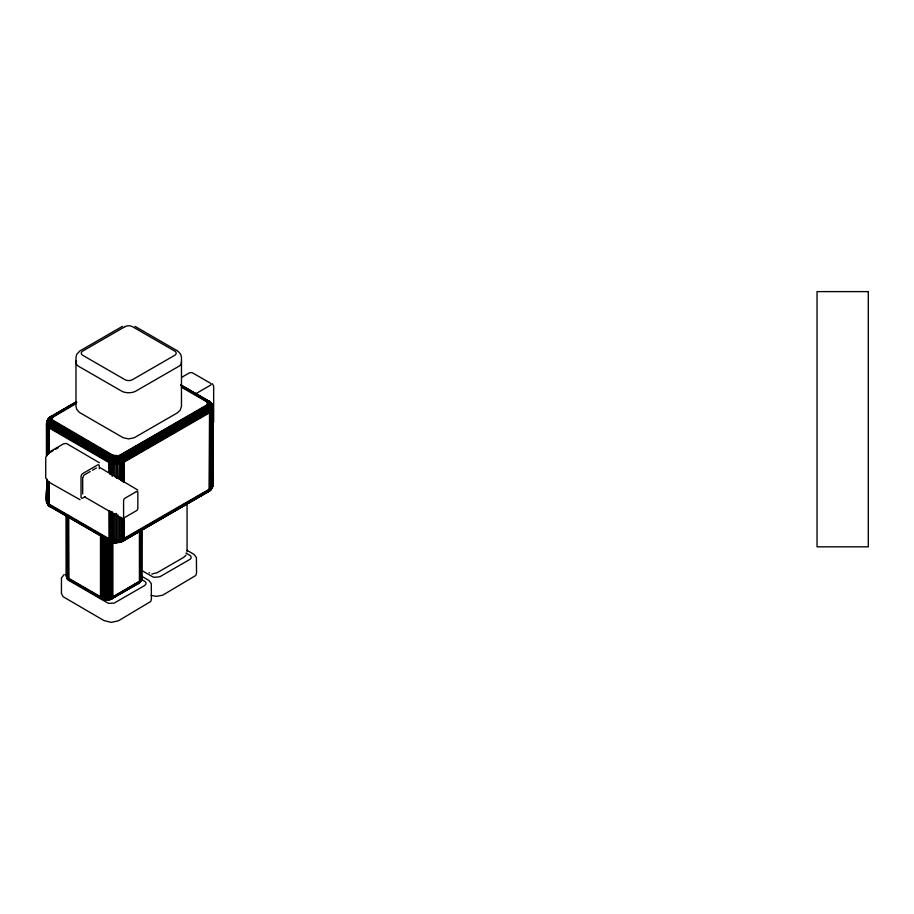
<?xml version="1.0" encoding="UTF-8"?>
<svg xmlns="http://www.w3.org/2000/svg" width="914" height="914" viewBox="0 0 914 914"><rect width="100%" height="100%" fill="white"/><g stroke="black" fill="none" stroke-linecap="round" stroke-linejoin="round"><path stroke-width="1.37" d="M207.524 403.2C213.556 402.034 215.076 410.923 209.557 412.785L124.338 461.993L117.895 463.935L113.576 463.901L108.869 462.461L49.207 428.015L47.094 426.073L48.636 422.291L52.349 419.903L112.89 455.218L118.889 455.732L206.998 404.856L207.524 403.2L206.564 401.703L181.429 387.148M46.465 456.109L46.465 423.639L47.928 419.412L49.516 417.778L52.578 417.447L75.988 403.611M109.006 539.648L109.006 598.03C109.212 600.281 106.698 600.841 107.863 598.156L107.863 539.774M47.094 426.073L46.694 425.296C46.637 422.508 49.962 419.195 52.349 419.903M212.482 482.032L212.676 486.305L211.465 487.893M46.694 425.296L46.831 421.571L49.013 418.086M48.214 418.909L46.637 422.794L46.637 455.263M137.374 582.915L139.945 582.378L141.259 579.83L141.259 529.994M210.186 489.321L209.923 489.95L211.865 488.442L212.928 485.311L212.871 406.581L210.94 402.823L207.215 402.4M212.665 485.505L212.871 482.809M212.676 486.305L213.042 406.776M141.339 579.67L141.259 575.877L141.601 579.248L139.614 582.629M137.009 583.646L140.402 581.841L141.601 579.659L141.636 529.355M141.819 577.659L141.636 576.517M141.933 529.446L141.864 578.528L140.128 581.281M141.521 579.899L141.933 577.854L141.053 580.916M116.729 456.04L116.444 478.159M66.196 515.016L66.276 575.489L68.002 578.254L66.311 574.62M66.345 575.763L66.425 575.1M45.746 456.989L45.7 478.079M120.751 517.061L120.751 539.66C119.825 543.544 119.368 541.876 122.933 541.145L209.043 491.138L209.557 412.785L208.426 408.798L205.696 405.942M116.444 513.451L116.444 540.277C117.746 543.67 114.501 543.236 114.993 540.265L114.993 513.439M119.346 517.381L119.346 539.968C119.917 543.007 116.535 543.704 117.895 540.174L117.895 514.765M52.155 419.515L52.578 417.447M46.683 501.935L47.002 498.199L46.911 502.494L50.213 506.699L52.361 507.144L50.453 506.95L49.242 504.848L49.207 481.655M48.099 503.203L46.66 501.112L47.185 499.467M207.535 403.622C212.939 402.914 215.018 410.306 209.523 412.145L124.315 461.342L116.444 463.387L108.903 461.81L48.453 426.838L46.74 424.656L46.911 422.599L49.276 420.04L52.052 419.103M210.928 488.327L210.551 490.018L208.918 490.704L212.356 486.876M210.551 490.018L211.934 486.659L211.454 487.185M212.516 487.116L213.099 484.466M46.683 422.177L49.63 417.424L52.932 417.058M211.477 488.91L212.037 410.717L210.551 407.016L206.998 404.856M139.945 582.378L140.745 580.436L140.745 530.588M211.865 488.442L212.574 486.145L212.574 409.906L211.02 406.33L207.261 404.456M52.041 418.692L47.619 420.691L46.488 424.473M104.39 536.792L104.39 598.476L104.722 599.87L106.698 599.264M116.009 456.029L115.027 462.678L114.993 476.731M50.144 417.915L51.15 416.304L76.136 401.886M67.076 575.397L67.076 577.888L68.824 579.282L102.756 598.876L101.385 598.773L67.693 578.688L67.396 516.17M141.601 579.659L139.168 582.698L111.017 598.956L112.491 598.316L112.902 596.751L112.902 541.214M140.368 581.567L140.128 580.207M141.864 578.528L139.419 581.441L112.902 596.751L106.698 598.202L100.494 596.751L68.047 577.956L66.505 576.151L66.505 516.353M141.601 579.248L141.122 576.86M47.711 419.663L47.117 423.388L49.527 426.004L109.177 460.439L113.713 461.833L117.86 461.867L124.064 459.993L209.26 410.809L212.174 408.021L212.665 405.61M52.304 417.858L49.653 418.155L48.248 419.492L48.293 421.617L50.453 423.947L110.046 458.36L114.079 459.605L117.769 459.628L123.287 457.96L208.426 408.798L211.02 406.33L211.454 404.182L209.957 401.954L206.93 402.034M212.928 485.311L209.557 489.024L124.338 538.22L119.346 539.968L114.993 540.265L108.869 538.7L48.419 503.717L46.694 501.535L46.694 478.936M212.882 485.928L209.523 489.63L124.315 538.826L119.334 540.562L115.004 540.86L108.903 539.294L48.453 504.322L47.094 502.312L47.094 479.724M212.745 486.534L210.985 489.641M206.198 405.61L209.203 408.295L210.448 412.214L209.877 490.589L122.122 541.271L123.596 540.677L124.315 538.826L124.338 518.455M115.301 455.972L113.633 462.564L113.576 475.2M105.544 599.173L104.722 599.87M67.053 576.894L67.202 579.225A5.861 3.382 0 0 0 68.413 580.241L107.246 602.669A5.861 3.382 0 0 0 109.006 603.366L114.216 603.08L144.72 585.508L146.103 583.783L145.646 582.207A5.861 3.382 0 0 0 144.435 581.19L140.79 579.088M76.673 401.669L49.447 417.961L62.632 410.295M208.426 491.241C205.307 493.629 212.482 490.11 211.317 487.722L211.317 411.483L209.946 407.678L206.633 405.245M137.786 583.703L139.419 581.441L139.419 530.177M140.402 581.841L141.019 580.07L140.185 580.744M138.197 582.606C136.472 584.4 140.95 582.778 140.093 580.996L140.093 531.16M115.198 542.505L113.93 542.402L113.587 540.745L113.576 513.314M186.068 555.095L183.588 557.437L157.128 572.724L151.815 574.026M210.494 489.676L209.203 491.298L122.545 541.248M211.865 488.156L212.391 487.356M122.099 541.568L123.31 539.34L123.344 517.564M107.281 599.241L110.286 599.527L111.142 597.973L111.154 541.979M108.001 599.47L108.766 599.733M114.627 455.858L112.308 462.335L112.228 476.388M209.877 490.589L207.627 492.132M104.984 599.07L103.785 599.687L103.282 597.813L103.282 536.575M105.533 538.357L105.533 598.156C105.11 600.898 112.491 600.178 112.125 597.139L112.125 541.602M138.711 582.584L137.408 583.715M141.224 580.299L112.868 597.208L105.533 598.613L100.517 597.208L68.744 578.859L66.276 575.489M47.928 419.412L49.63 417.424M50.087 417.161L48.671 420.451L50.876 423.308L110.445 457.708L117.723 458.908L122.933 457.32L208.049 408.192L210.78 405.176L209.957 401.954M47.539 421.148L48.259 420.383M208.975 491.138L209.512 490.555M211.648 488.704L124.064 539.888L119.254 541.568L113.713 541.728L109.006 539.854L108.869 510.458M209.946 490.681L211.351 489.196M113.987 455.698L111.051 462.004L110.948 474.64M108.4 599.07L109.611 599.687L110.114 597.813L109.783 510.915M48.556 418.783L47.825 422.177L50.087 424.622L109.703 459.045L116.501 460.462L123.596 458.622L208.758 409.449C214.493 407.804 211.237 398.778 206.107 401.395M113.93 542.402L114.856 542.425M140.607 581.327L112.034 598.007L105.544 599.013M138.711 583.269L139.476 582.012M139.054 583.109L140.219 582.081M48.876 418.189L50.784 416.578L53.366 416.704M49.276 418.486L47.002 421.96L47.002 455.846M48.293 419.766L49.162 419.046M206.758 491.606L207.855 491.264M210.688 489.915L207.295 491.709M113.405 455.48C107.852 459.925 110.137 468.265 109.783 474.206M112.89 455.218C107.258 458.874 108.88 466.837 108.869 472.344M64.163 574.506L61.467 577.979L61.432 593.517L63.089 596.693L103.899 620.526L111.234 622.388L118.443 620.8L150.719 601.492L151.416 599.07L151.278 583.543L148.948 580.481L140.699 575.649M138.14 583.635L139.614 582.606M50.007 417.127L51.949 415.973L53.88 416.373M49.699 417.515L76.399 402.034M51.949 415.973C49.07 417.07 48.179 421.354 51.333 422.714L110.88 457.091L117.678 458.211L122.545 456.737L207.627 407.61C210.506 406.513 211.397 402.24 208.243 400.88M52.406 415.939L49.916 419.115L51.835 422.165L111.348 456.52L117.632 457.56L122.122 456.2L207.17 407.096L209.66 403.919L207.741 400.869M53.469 420.908L50.453 423.947L49.242 427.364L49.207 453.424M119.814 542.345L121.562 541.591L122.065 539.843L122.088 518.067M122.465 326.344L80.078 350.816L76.719 354.312L75.976 357.477L75.976 406.227L76.719 409.381L79.381 412.42L123.253 437.749L128.725 438.891L134.198 437.749L177.373 412.877L180.298 410.1L181.475 406.227L181.475 357.477L180.732 354.312L178.07 351.284M65.088 408.878L73.714 403.897M76.228 402.514L52.269 416.396L50.704 418.372L50.99 420.429L111.851 456.017L118.477 456.84L121.676 455.72L208.301 405.302L208.963 403.211L207.752 401.315L181.269 385.982M76.719 402.663L52.818 416.498L51.413 418.281L51.664 420.132L112.365 455.583L118.329 456.326L207.649 405.039L208.243 403.165L207.158 401.463L181.966 386.873M48.671 452.419L63.489 443.861L66.356 443.416L99.398 462.758M53.103 450.705L48.202 453.538A2.502 1.44 -60 0 0 46.568 455.732M55.56 449.277L58.016 447.86M181.852 377.242L189.221 372.992A2.502 1.44 0 0 1 192.751 372.992L210.426 383.195A2.502 1.44 0 0 1 210.426 385.24L195.687 393.751A2.502 1.44 0 0 1 195.173 393.98M90.223 471.521L84.476 474.846A1.942 1.12 -60 0 0 83.094 477.222M92.52 470.196L95.97 468.208A1.942 1.12 -60 0 1 96.496 468.025M85.265 496.588L82.808 498.004A2.502 1.44 -60 0 1 81.038 496.988L81.038 476.571A2.502 1.44 -60 0 1 82.808 473.521L97.535 465.009A2.502 1.44 -60 0 1 99.306 466.026L99.306 468.745M209.42 490.19L124.224 539.386L117.883 541.305L113.633 541.271L109.006 539.854L49.345 505.408L47.425 503.785L46.694 501.535M138.985 583.018L110.765 599.264M111.702 598.899L138.745 583.292M53.012 420.611L50.213 422.874L48.453 426.838L48.419 454.304M123.858 540.323L116.478 542.231L112.548 541.899L109.177 540.334M121.756 541.659L123.596 540.677M112.662 597.996L107.349 599.538M112.491 598.316L108.149 599.698M111.062 599.23L112.262 598.579M52.646 420.269L49.128 422.919L47.711 426.175L47.665 453.63M110.948 511.349L110.971 540.185L111.839 542.116L113.599 541.819L111.2 541.899L110.057 540.78M119.128 541.865L121.391 541.648M122.682 541.145L119.597 542.276M120.522 541.991L122.419 541.396M206.564 401.703L209.809 401.623M110.445 599.241L108.286 599.847M110.046 599.55L111.565 598.933M109.052 599.698L110.697 599.264M112.228 511.68L112.228 539.911C111.428 542.196 115.61 543.499 111.577 541.899M120.362 541.968L116.501 542.516M118.889 542.562L120.202 542.185M102.231 536.278L102.254 597.973L103.111 599.527L106.035 599.538M108.423 599.938L109.611 599.687M207.421 402.788L211.271 403.485L213.088 407.393M107.498 599.938L108.663 599.87M116.524 542.71L117.769 542.63M107.818 599.356C105.533 599.207 100.871 599.733 100.494 596.751L100.494 535.513M106.698 599.881L107.738 599.847M107.692 599.984L105.613 599.63M112.833 542.231L109.406 540.757M69.784 579.967L70.721 580.676L68.779 579.853L66.882 576.791L66.882 515.565M52.132 418.269L49.39 418.783L47.379 420.44L47.425 422.771L49.779 425.307L109.406 459.742L113.804 461.09L117.837 461.124L123.858 459.296L209.043 410.123L212.197 406.65L211.774 403.588M115.29 542.699L116.626 542.699M106.698 599.801L102.322 599.23L101.283 597.596L101.26 535.912M105.647 599.847L106.698 600.064L106.698 538.392M114.079 542.596L115.621 542.699M114.25 542.699L115.495 542.802M207.444 404.034L211.328 405.622L212.928 409.072M106.115 599.241L100.597 597.63M104.619 599.733L105.887 599.938M80.009 499.718L47.459 481.335M112.719 542.196L114.638 542.608M112.925 542.402L114.444 542.71M105.247 599.698L100.723 597.996M105.099 599.847L67.693 578.688M69.67 580.459L70.344 580.676M47.619 502.757L47.825 504.231L50.064 505.328M114.01 542.276L111.851 541.488M111.839 542.116L113.427 542.539M69.167 579.11L67.19 578.116M104.333 599.698L68.961 579.659L68.71 517.175M102.882 599.435L104.139 599.767M151.107 595.414L156.363 596.328L162.612 595.231L195.847 575.443L196.544 573.021L196.396 557.483L194.076 554.421L187.05 550.297M51.333 507.224L49.722 505.762C41.096 500.781 49.653 486.077 46.465 478.696M110.537 541.511L112.468 542.288M101.82 598.933L103.351 599.55M48.419 481.13L48.453 504.322L50.213 506.699M46.74 502.14L48.693 505.591L50.738 506.379L50.339 505.876M111.599 541.968L49.779 506.333M109.703 541.099L111.2 541.899M100.906 598.316L102.322 599.23M134.986 326.344L177.373 350.816M180.823 384.885L209.489 401.429L210.22 402.697M181.029 385.171L209.797 401.783M180.926 385.388L208.826 401.509M99.992 467.614L137.797 490.041M185.919 553.039L189.564 555.141A5.861 3.382 0 0 1 190.775 556.158L191.232 557.723L190.283 559.162L159.847 576.78L154.123 577.305A5.861 3.382 0 0 1 152.375 576.608L141.476 570.325M84.591 496.919L120.956 517.918M111.348 541.591L48.042 504.745L47.665 481.872M50.087 506.676L110.445 541.522M69.99 580.596L67.91 579.042M208.7 400.972L211.123 403.782L210.334 403.257M210.049 402.206L210.814 402.72M51.253 506.847L51.835 507.236M49.025 505.83L50.876 507.133M120.751 454.978L123.287 457.96L124.315 461.342L124.338 481.758M210.448 402.194L212.825 405.965M120.18 455.275L122.419 458.405L123.31 461.856L123.344 482.272M209.363 401.406L211.522 403.36M48.339 505.202L49.756 506.493M212.539 383.72L213.659 386.256L213.659 422.142M67.019 577.705L68.904 579.784L68.047 577.956L68.047 515.302M119.551 455.526L121.996 461.673L122.088 481.358M211.74 403.885L212.436 405.176L211.397 403.165M49.128 505.91L48.122 503.922M47.802 504.517L48.693 505.591M66.505 576.151L67.076 577.888M68.082 579.076L67.51 577.397M66.653 577.077L67.727 578.802M118.889 455.732L120.682 462.084L120.751 480.364M212.482 405.793L212.871 406.581M212.436 482.672L213.042 484.26M49.425 505.168L49.722 505.762M48.179 504.939L47.22 502.243M47.494 504.037L47.14 502.929M118.18 455.88L119.3 462.393L119.346 479.256M67.396 578.231L66.608 575.569L66.608 576.86M66.825 577.499L66.231 575.294M212.688 484.089L212.916 485.711M46.66 501.112L46.465 499.878M117.46 455.995L117.895 478.056M141.864 577.18L141.899 578.334M213.053 407.61L213.099 408.227M46.637 499.033L46.911 502.494M211.865 404.445L211.899 405.062M212.893 406.17L212.391 408.649L209.42 411.483L124.224 460.679L117.883 462.587L113.633 462.564L109.006 461.136L49.345 426.689L47.277 424.793L46.66 422.394M213.088 483.632L213.053 485.094M187.062 503.386L187.062 551.805M82.683 477.759L82.683 493.914M181.383 361.521A10.534 6.078 0 0 1 179.293 366.023L135.135 391.512A10.534 6.078 0 0 1 122.316 391.512L78.147 366.023A10.534 6.078 0 0 1 76.33 360.744M149.588 572.861A4.456 2.571 0 0 1 149.108 572.678M125.001 326.664L82.786 351.033A5.255 3.039 0 0 0 82.786 355.329L125.001 379.698A5.255 3.039 0 0 0 132.45 379.698L174.665 355.329A5.255 3.039 0 0 0 174.665 351.033L132.45 326.664A5.255 3.039 0 0 0 125.001 326.664M136.46 491.583L124.967 498.221A1.942 1.12 -60 0 0 123.584 500.598L123.584 516.524A1.942 1.12 -60 0 0 124.967 517.324L136.46 510.686A1.942 1.12 -60 0 0 137.843 508.298L137.843 492.372A1.942 1.12 -60 0 0 136.46 491.583M868.3 291.612L817.036 291.612L817.036 546.823L868.3 546.823L868.3 291.612"/></g></svg>
